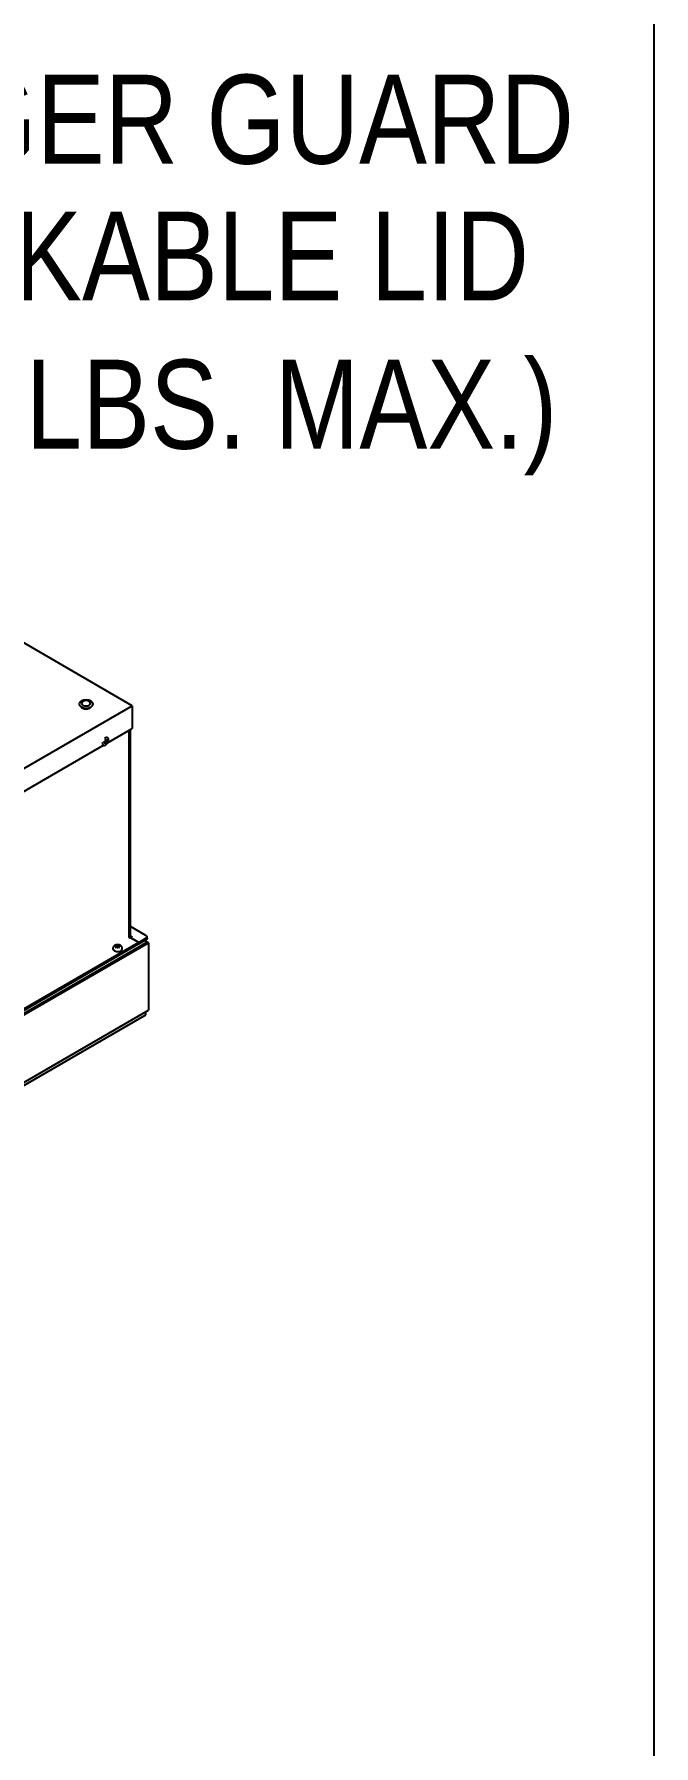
# Model space of a CAD drawing. Extents: x 0 to 216, y -5 to 280.
# Drawn here: x 200.66 to 216, y 156.7 to 199.04 of the extents above; entities that cross this region are included whole.
import ezdxf

# ---------------------------------------------------------------- set-up
doc = ezdxf.new("R2010")
doc.units = 0
doc.header["$LTSCALE"] = 10
doc.header["$MEASUREMENT"] = 0
doc.layers.get('0').update_dxf_attribs({"linetype": 'CONTINUOUS'})
for name, color, linetype in [('5120-LOGO$0$CADdetails-FRAME', 7, 'CONTINUOUS'), ('CADdetails-7-FRAME', 7, 'CONTINUOUS'), ('CADdetails-7-VERYFINE', 7, 'CONTINUOUS'), ('CADdetails-9-EXTRAFINE', 9, 'CONTINUOUS')]:
    doc.layers.add(name, color=color, linetype=linetype)
doc.styles.add('CADdetails-DIMENSIONS', font='ARIALN.TTF', dxfattribs={"height": 2})
doc.dimstyles.new('CADdetails-LEADER', dxfattribs={"dimtxt": 2.38, "dimasz": 2.38, "dimexe": 0.5, "dimexo": 1.5, "dimgap": 1, "dimtad": 0, "dimzin": 0, "dimdsep": 46, "dimtxsty": 'CADdetails-DIMENSIONS', "dimcen": 1, "dimclrd": 256, "dimclre": 256, "dimclrt": 256, "dimadec": 0, "dimazin": 0, "dimtfac": 1, "dimtdec": 4, "dimtofl": 0, "dimtmove": 0, "dimatfit": 3, "dimfxl": 1, "dimtolj": 1, "dimtzin": 0, "dimarcsym": 0})

# ---------------------------------------------------------------- blocks, each defined once
blk = doc.blocks.new('5120-LOGO')
at = {"layer": '5120-LOGO$0$CADdetails-FRAME'}
blk.add_line((216, 280), (216, 0), dxfattribs=at)

msp = doc.modelspace()

# ---------------------------------------------------------------- linework, layer by layer
at = {"layer": 'CADdetails-7-FRAME'}
msp.add_lwpolyline([(0, 280), (216, 280), (216, 0), (0, 0)], close=True, dxfattribs=at)
at = {"layer": 'CADdetails-9-EXTRAFINE', "linetype": 'Continuous', "extrusion": (0.707107, 0.408248, -0.57735)}
for p, q in [((203.091, 182.429), (199.799, 184.329)), ((180.16, 169.189), (203.091, 182.429)), ((203.091, 182.429), (203.091, 181.863)), ((202.479, 181.509), (203.091, 181.863)), ((203.009, 181.815), (203.009, 176.703)), ((203.016, 176.712), (203.016, 181.819)), ((203.047, 176.729), (203.047, 181.837)), ((198.168, 179.021), (202.378, 181.451)), ((202.343, 181.531), (202.349, 181.493)), ((202.385, 181.517), (202.388, 181.535)), ((202.413, 181.528), (202.385, 181.517)), ((202.388, 181.535), (202.416, 181.546)), ((202.396, 181.538), (202.413, 181.528)), ((202.398, 181.625), (202.434, 181.64)), ((202.407, 181.543), (202.435, 181.526)), ((202.413, 181.528), (202.421, 181.521)), ((202.426, 181.561), (202.416, 181.546)), ((202.417, 181.486), (202.421, 181.521)), ((202.431, 181.492), (202.417, 181.486)), ((202.419, 181.505), (202.431, 181.492)), ((202.422, 181.555), (202.446, 181.541)), ((202.426, 181.561), (202.43, 181.595)), ((202.427, 181.574), (202.44, 181.566)), ((202.427, 181.571), (202.448, 181.559)), ((202.427, 181.567), (202.443, 181.562)), ((202.43, 181.595), (202.445, 181.601)), ((202.435, 181.526), (202.431, 181.492)), ((202.435, 181.526), (202.446, 181.541)), ((202.445, 181.601), (202.44, 181.566)), ((202.448, 181.559), (202.44, 181.566)), ((202.474, 181.552), (202.446, 181.541)), ((202.448, 181.559), (202.476, 181.57)), ((202.45, 181.56), (202.474, 181.552)), ((202.476, 181.57), (202.474, 181.552)), ((203.031, 176.703), (202.993, 176.681)), ((203.031, 176.703), (203.009, 176.716)), ((203.246, 176.57), (203.039, 176.69)), ((203.429, 176.747), (203.047, 176.968)), ((203.054, 176.725), (203.085, 176.707)), ((203.054, 176.725), (203.054, 176.69)), ((203.054, 176.689), (203.085, 176.707)), ((203.253, 176.575), (203.054, 176.689)), ((203.054, 176.681), (203.054, 176.689)), ((203.253, 176.575), (203.429, 176.676)), ((203.253, 176.539), (203.429, 176.641)), ((203.253, 176.539), (203.253, 176.575)), ((203.429, 176.641), (203.429, 176.565)), ((203.491, 176.565), (203.429, 176.6)), ((203.455, 176.676), (203.455, 176.712)), ((180.16, 163.095), (203.491, 176.565)), ((180.16, 163.131), (203.429, 176.565)), ((180.405, 163.383), (203.246, 176.57)), ((180.405, 163.348), (203.246, 176.535)), ((202.614, 176.411), (202.614, 176.436)), ((202.675, 176.486), (202.689, 176.495)), ((202.702, 176.471), (202.675, 176.486)), ((202.675, 176.445), (202.702, 176.461)), ((202.689, 176.436), (202.675, 176.445)), ((202.689, 176.495), (202.717, 176.479)), ((202.695, 176.475), (202.689, 176.495)), ((202.717, 176.452), (202.689, 176.436)), ((202.702, 176.471), (202.702, 176.461)), ((202.702, 176.444), (202.702, 176.461)), ((202.703, 176.444), (202.702, 176.448)), ((202.734, 176.479), (202.717, 176.479)), ((202.717, 176.452), (202.717, 176.479)), ((202.717, 176.452), (202.734, 176.452)), ((202.734, 176.479), (202.761, 176.495)), ((202.734, 176.452), (202.734, 176.479)), ((202.761, 176.436), (202.734, 176.452)), ((202.747, 176.444), (202.748, 176.448)), ((202.776, 176.486), (202.748, 176.471)), ((202.748, 176.461), (202.748, 176.471)), ((202.748, 176.461), (202.776, 176.445)), ((202.748, 176.444), (202.748, 176.461)), ((202.756, 176.475), (202.761, 176.495)), ((202.761, 176.495), (202.776, 176.486)), ((202.776, 176.445), (202.761, 176.436)), ((202.837, 176.411), (202.837, 176.436)), ((203.246, 176.535), (203.246, 176.57)), ((203.253, 176.539), (203.246, 176.543)), ((203.491, 176.565), (203.491, 174.895)), ((180.16, 161.425), (203.491, 174.895)), ((180.16, 161.349), (203.429, 174.783)), ((203.429, 174.783), (203.429, 174.859))]:
    msp.add_line(p, q, dxfattribs=at)
at = {"layer": 'CADdetails-9-EXTRAFINE', "linetype": 'Continuous'}
for centre, major_axis, start_param, end_param in [((201.946, 182.474), (-0.174, 0), -2.356194, 0.785398), ((201.946, 182.474), (0.174, 0), -2.356194, 0.785398), ((201.946, 182.491), (-0.112, 0), -2.356194, 0.785398), ((201.946, 182.491), (0.112, 0), -2.356194, 0.785398), ((201.946, 182.429), (-0.133, 0), 0.312612, 0.785398), ((201.946, 182.429), (0.133, 0), -2.356194, -0.312612), ((203.054, 176.734), (0.0271, 0.0469), -2.583994, -2.356194), ((203.054, 176.734), (-0.00541, -0.00937), -0.785398, 0.785398), ((203.368, 176.712), (0.0866, 0), -0.785398, 0.785398), ((202.725, 176.411), (-0.112, 0), 0, 0.785398), ((202.725, 176.411), (0.112, 0), -2.356194, 0)]:
    msp.add_ellipse(centre, major_axis=major_axis, ratio=0.57735, start_param=start_param, end_param=end_param, dxfattribs=at)
at = {"layer": 'CADdetails-9-EXTRAFINE', "linetype": 'Continuous', "extrusion": (-1.11022e-16, 1.11022e-16, -1)}
msp.add_ellipse((202.955, 176.703), major_axis=(0.0541, 0), ratio=0.57735, start_param=0, end_param=0.785398, dxfattribs=at)
at = {"layer": 'CADdetails-9-EXTRAFINE', "linetype": 'Continuous', "extrusion": (9.33104e-18, 9.48605e-17, -1)}
msp.add_ellipse((203.039, 176.699), major_axis=(-0.00541, 0.00937), ratio=0.57735, start_param=-2.356194, end_param=-0.785398, dxfattribs=at)
at = {"layer": 'CADdetails-9-EXTRAFINE', "linetype": 'Continuous', "extrusion": (1.11022e-16, 1.94289e-16, -1)}
msp.add_ellipse((203.368, 176.676), major_axis=(0.0866, 0), ratio=0.57735, start_param=0, end_param=0.785398, dxfattribs=at)
at = {"layer": 'CADdetails-9-EXTRAFINE', "linetype": 'Continuous'}
for points, knots in [([(202.349, 181.493), (202.35, 181.484), (202.353, 181.476), (202.361, 181.462), (202.366, 181.457), (202.378, 181.45), (202.384, 181.449), (202.399, 181.448), (202.406, 181.449), (202.422, 181.455), (202.431, 181.459), (202.447, 181.471), (202.455, 181.478), (202.47, 181.495), (202.476, 181.504), (202.488, 181.524), (202.492, 181.535), (202.499, 181.555), (202.501, 181.564), (202.503, 181.574)], [1.721001, 1.721001, 1.721001, 1.721001, 2.049676, 2.049676, 2.355762, 2.355762, 2.640263, 2.640263, 2.944007, 2.944007, 3.271133, 3.271133, 3.602076, 3.602076, 3.931257, 3.931257, 4.259614, 4.259614, 4.560071, 4.560071, 4.560071, 4.560071]), ([(202.503, 181.574), (202.504, 181.583), (202.504, 181.592), (202.501, 181.609), (202.498, 181.617), (202.491, 181.63), (202.486, 181.635), (202.474, 181.642), (202.467, 181.644), (202.453, 181.645), (202.445, 181.644), (202.436, 181.641), (202.435, 181.64), (202.434, 181.64)], [4.560071, 4.560071, 4.560071, 4.560071, 4.874653, 4.874653, 5.189235, 5.189235, 5.495532, 5.495532, 5.780034, 5.780034, 6.083588, 6.083588, 6.13298, 6.13298, 6.13298, 6.13298]), ([(202.797, 176.498), (202.787, 176.504), (202.776, 176.508), (202.753, 176.514), (202.741, 176.515), (202.717, 176.516), (202.705, 176.515), (202.682, 176.51), (202.671, 176.507), (202.65, 176.497), (202.64, 176.49), (202.626, 176.474), (202.62, 176.466), (202.615, 176.449), (202.614, 176.443), (202.614, 176.436)], [1.570796, 1.570796, 1.570796, 1.570796, 1.937535, 1.937535, 2.313852, 2.313852, 2.685121, 2.685121, 3.059863, 3.059863, 3.433402, 3.433402, 3.738395, 3.738395, 3.926991, 3.926991, 3.926991, 3.926991]), ([(202.837, 176.436), (202.837, 176.442), (202.836, 176.447), (202.833, 176.458), (202.831, 176.463), (202.826, 176.472), (202.823, 176.476), (202.816, 176.484), (202.813, 176.487), (202.805, 176.493), (202.801, 176.496), (202.797, 176.498)], [0.7853982, 0.7853982, 0.7853982, 0.7853982, 0.9424778, 0.9424778, 1.0995574, 1.0995574, 1.2566371, 1.2566371, 1.4137167, 1.4137167, 1.5707963, 1.5707963, 1.5707963, 1.5707963])]:
    msp.add_open_spline(points, degree=3, knots=knots, dxfattribs=at)

# ---------------------------------------------------------------- block references
msp.add_blockref('5120-LOGO', (0, 0))

# ---------------------------------------------------------------- texts
at = {"layer": 'CADdetails-7-VERYFINE', "char_height": 2.2, "width": 22.15951, "attachment_point": 1, "style": 'CADdetails-DIMENSIONS'}
for s, insert in [('FINGER GUARD', (194.705, 198.04)), ('WALKABLE LID (250 LBS. MAX.)', (194.705, 194.657))]:
    msp.add_mtext(s, dxfattribs=dict(at, insert=insert))

# ---------------------------------------------------------------- leaders
at = {"layer": 'CADdetails-7-VERYFINE', "annotation_type": 0, "has_hookline": 1, "hookline_direction": 0}
for points, text_width in [([(179.346, 185.991), (190.147, 196.731), (193.705, 196.731)], 18.97), ([(190.086, 186.7), (191.782, 193.348), (193.705, 193.348)], 18.605)]:
    msp.add_leader(points, dimstyle='CADdetails-LEADER', override={"dimgap": 1, "dimtad": 0}, dxfattribs=dict(at, text_width=text_width))

doc.saveas('drawing.dxf')
